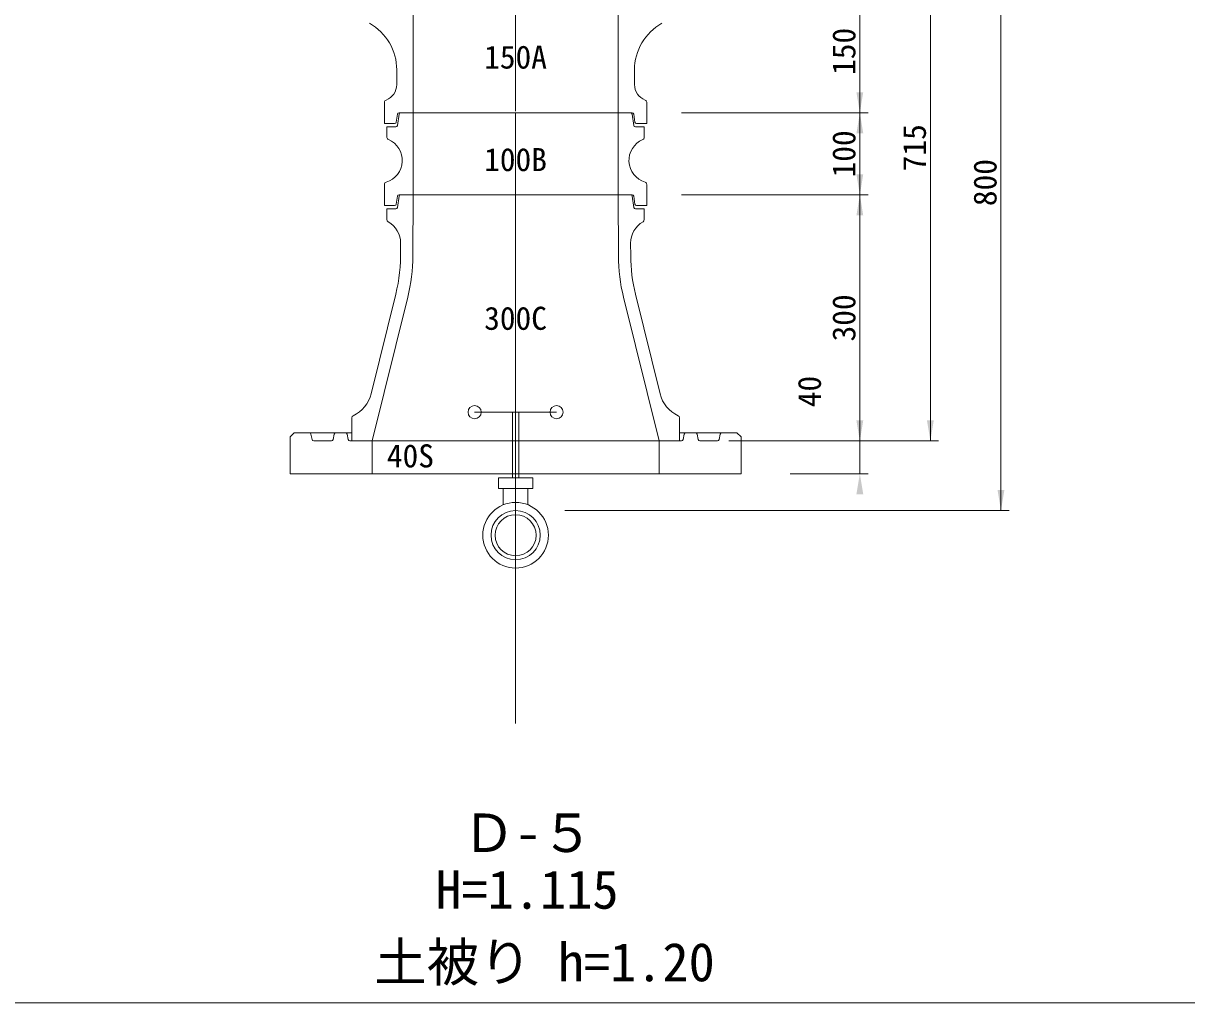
# Model space of a CAD drawing. Units: millimetres, scale not verified. Extents: x -6861 to 6861, y -3554 to 3095.
# Drawn here: x 4022 to 5442, y 1221 to 2415 of the extents above; entities that cross this region are included whole.
import ezdxf
from ezdxf.enums import TextEntityAlignment as Align

# ---------------------------------------------------------------- set-up
doc = ezdxf.new("R2010")
doc.units = ezdxf.units.MM
doc.header["$LTSCALE"] = 20
for name, color, linetype, lineweight in [('0-3_TEMP', 3, 'Continuous', 18), ('0-4_細線', 7, 'Continuous', 18), ('0-6_寸法', 1, 'Continuous', 18)]:
    doc.layers.add(name, color=color, linetype=linetype, lineweight=lineweight)
doc.layers.add('0-7_注釈', color=1, linetype='Continuous')
doc.styles.add('ＭＳ ゴシック', font='')
doc.styles.get('ＭＳ ゴシック').set_extended_font_data('MS Gothic')

msp = doc.modelspace()

# ---------------------------------------------------------------- linework, layer by layer
at = {"layer": '0-3_TEMP'}
for p, q in [((4622.8, 2470.78), (4622.8, 2307.78)), ((4622.8, 2305.78), (4622.8, 2192.78)), ((4622.8, 2220.78), (4622.8, 1920.78)), ((4622.8, 2151.31), (4622.8, 1568)), ((4622.8, 1561.28), (4622.8, 2024.28)), ((1260.93, 1220.78), (6860.93, 1220.78))]:
    msp.add_line(p, q, dxfattribs=at)
at = {"layer": '0-4_細線'}
for p, q in [((4497.8, 2455.78), (4497.8, 2305.78)), ((4747.8, 2455.78), (4747.8, 2305.78)), ((4477.8, 2358.11), (4477.8, 2340.14)), ((4767.8, 2358.11), (4767.8, 2340.14)), ((4462.8, 2318.58), (4462.8, 2305.78)), ((4782.8, 2318.58), (4782.8, 2305.78)), ((4462.8, 2305.78), (4462.8, 2292.78)), ((4478.55, 2304.05), (4477.21, 2294.5)), ((4478.55, 2290.49), (4480.55, 2304.07)), ((4480.54, 2305.78), (4622.8, 2305.78)), ((4497.8, 2305.78), (4497.8, 2205.78)), ((4765.06, 2305.78), (4622.8, 2305.78)), ((4747.8, 2305.78), (4747.8, 2205.78)), ((4765.04, 2304.05), (4766.94, 2290.5)), ((4767.04, 2304.05), (4768.38, 2294.5)), ((4782.8, 2305.78), (4782.8, 2292.78)), ((4462.8, 2292.78), (4475.23, 2292.78)), ((4465.8, 2275.86), (4465.8, 2288.78)), ((4476.57, 2288.78), (4465.8, 2288.78)), ((4779.8, 2288.78), (4768.92, 2288.78)), ((4770.36, 2292.78), (4782.8, 2292.78)), ((4779.8, 2288.78), (4779.8, 2275.86)), ((4462.8, 2205.78), (4462.8, 2218.44)), ((4782.8, 2218.44), (4782.8, 2192.78)), ((4462.8, 2192.78), (4462.8, 2205.78)), ((4478.55, 2204.05), (4477.21, 2194.5)), ((4478.55, 2190.49), (4480.55, 2204.07)), ((4480.54, 2205.78), (4622.8, 2205.78)), ((4497.43, 2131.44), (4497.8, 2205.78)), ((4765.06, 2205.78), (4622.8, 2205.78)), ((4748.17, 2131.44), (4747.8, 2205.78)), ((4765.05, 2204.07), (4767.05, 2190.49)), ((4767.04, 2204.05), (4768.38, 2194.5)), ((4462.8, 2192.78), (4475.23, 2192.78)), ((4465.8, 2188.78), (4476.57, 2188.78)), ((4465.8, 2188.78), (4465.8, 2175.58)), ((4779.8, 2188.78), (4769.02, 2188.78)), ((4770.36, 2192.78), (4782.8, 2192.78)), ((4779.8, 2188.78), (4779.8, 2175.58)), ((4482.5, 2146.73), (4482.43, 2131.52)), ((4763.18, 2131.48), (4763.1, 2146.74)), ((4476.57, 2084.47), (4446.56, 1963.22)), ((4447.8, 1905.78), (4491.13, 2080.86)), ((4797.8, 1905.78), (4754.46, 2080.86)), ((4799.03, 1963.22), (4768.97, 2084.66)), ((4422.8, 1933.81), (4422.8, 1905.78)), ((4572.8, 1940.78), (4672.8, 1940.78)), ((4618.8, 1940.78), (4618.8, 1860.78)), ((4626.8, 1940.78), (4626.8, 1860.78)), ((4822.8, 1933.81), (4822.8, 1905.78)), ((4373.12, 1914.17), (4374.48, 1907.38)), ((4376.44, 1905.78), (4398.16, 1905.78)), ((4400.12, 1907.38), (4401.48, 1914.17)), ((4415.16, 1915.78), (4422.8, 1915.78)), ((4417.12, 1914.17), (4418.48, 1907.38)), ((4622.8, 1905.78), (4420.44, 1905.78)), ((4447.8, 1865.78), (4447.8, 1905.78)), ((4622.8, 1905.78), (4825.16, 1905.78)), ((4797.8, 1865.78), (4797.8, 1905.78)), ((4822.8, 1915.78), (4830.44, 1915.78)), ((4828.48, 1914.17), (4827.12, 1907.38)), ((4830.44, 1915.78), (4892.8, 1915.78)), ((4830.44, 1915.78), (4842.16, 1915.78)), ((4845.48, 1907.38), (4844.12, 1914.17)), ((4869.16, 1905.78), (4847.44, 1905.78)), ((4872.48, 1914.17), (4871.12, 1907.38)), ((4897.8, 1910.78), (4892.8, 1915.78)), ((4897.8, 1910.78), (4897.8, 1865.78)), ((4347.8, 1865.78), (4897.8, 1865.78)), ((4601.8, 1860.78), (4643.8, 1860.78)), ((4601.8, 1847.55), (4601.8, 1860.78)), ((4643.8, 1847.55), (4643.8, 1860.78)), ((4601.8, 1847.55), (4643.8, 1847.55)), ((4607.8, 1827.86), (4607.8, 1847.55)), ((4637.8, 1827.86), (4637.8, 1847.55))]:
    msp.add_line(p, q, dxfattribs=at)
for points in [[(4352.8, 1915.78), (4347.8, 1910.78), (4347.8, 1865.78)], [(4352.8, 1915.78), (4415.16, 1915.78), (4403.44, 1915.78)]]:
    msp.add_lwpolyline(points, dxfattribs=at)
for centre, radius in [((4572.8, 1940.78), 8), ((4672.8, 1940.78), 8), ((4622.8, 1790.78), 40), ((4622.8, 1790.78), 30), ((4622.8, 1790.78), 25)]:
    msp.add_circle(centre, radius, dxfattribs=at)
for centre, radius, start, end in [((4412.8, 2358.11), 65, 0, 60.968), ((4832.8, 2358.11), 65, 119.032, 180), ((4457.8, 2340.14), 20, 290.354, 0), ((4787.8, 2340.14), 20, 180, 249.646), ((4465.8, 2318.58), 3, 110.354, 180), ((4779.8, 2318.58), 3, 0, 69.646), ((4480.54, 2303.78), 2, 90, 172.001), ((4482.52, 2303.78), 2, 90, 171.634), ((4763.06, 2303.78), 2, 8, 90), ((4765.06, 2303.78), 2, 7.999, 90), ((4475.23, 2294.78), 2, 270, 352.001), ((4476.57, 2290.78), 2, 270, 351.633), ((4768.92, 2290.78), 2, 187.999, 270), ((4770.36, 2294.78), 2, 187.999, 270), ((4457.11, 2247.68), 27.5, 286.539, 67.479), ((4468.8, 2275.86), 3, 180, 247.479), ((4788.48, 2247.68), 27.5, 112.521, 253.461), ((4776.8, 2275.86), 3, 292.521, 0), ((4465.8, 2218.44), 3, 106.539, 180), ((4779.8, 2218.44), 3, 0, 73.461), ((4480.54, 2203.78), 2, 90, 172.001), ((4482.52, 2203.78), 2, 90, 171.634), ((4763.07, 2203.78), 2, 8.366, 90), ((4765.06, 2203.78), 2, 7.999, 90), ((4475.23, 2194.78), 2, 270, 352.001), ((4476.57, 2190.78), 2, 270, 351.633), ((4769.02, 2190.78), 2, 188.367, 270), ((4770.36, 2194.78), 2, 187.999, 270), ((4468.8, 2175.58), 3, 180, 240.41), ((4452.5, 2146.88), 30, 359.713, 60.41), ((4793.1, 2146.89), 30, 119.608, 180.287), ((4776.8, 2175.58), 3, 299.608, 0), ((4282.43, 2132.52), 200, 346.099, 1.51), ((4282.43, 2132.52), 215, 346.099, 359.713), ((4963.17, 2132.52), 215, 180.287, 193.901), ((4963.17, 2132.48), 200, 180.287, 193.833), ((4407.73, 1972.83), 40, 294.84, 346.099), ((4837.86, 1972.83), 40, 193.901, 245.161), ((4425.8, 1933.81), 3, 114.838, 179.998), ((4819.8, 1933.81), 3, 0.002, 65.162), ((4371.16, 1913.78), 2, 11.309, 90), ((4376.44, 1907.78), 2, 191.309, 270), ((4398.16, 1907.78), 2, 270, 348.691), ((4403.44, 1913.78), 2, 90, 168.691), ((4415.16, 1913.78), 2, 11.309, 90), ((4420.44, 1907.78), 2, 191.309, 270), ((4825.16, 1907.78), 2, 270, 348.691), ((4830.44, 1913.78), 2, 90, 168.691), ((4842.16, 1913.78), 2, 11.309, 90), ((4847.44, 1907.78), 2, 191.309, 270), ((4869.16, 1907.78), 2, 270, 348.691), ((4874.44, 1913.78), 2, 90, 168.691)]:
    msp.add_arc(centre, radius, start, end, dxfattribs=at)
at = {"layer": '0-6_寸法'}
for p, q in [((5042.74, 1865.78), (5042.74, 2620.78)), ((5128.79, 1905.78), (5128.79, 2620.78)), ((5214.93, 1820.78), (5214.93, 2620.78)), ((4825.06, 2305.78), (5052.74, 2305.78)), ((4825.06, 2305.78), (5052.74, 2305.78)), ((4825.06, 2205.78), (5052.74, 2205.78)), ((4825.06, 2205.78), (5052.74, 2205.78)), ((4882.8, 1905.78), (5052.74, 1905.78)), ((4882.8, 1905.78), (5138.79, 1905.78)), ((4882.8, 1905.78), (5052.74, 1905.78)), ((4957.8, 1865.78), (5052.74, 1865.78)), ((4682.8, 1820.78), (5224.93, 1820.78))]:
    msp.add_line(p, q, dxfattribs=at)
for points in [[(5038.57, 2330.78), (5042.74, 2305.78), (5046.9, 2330.78)], [(5038.57, 2280.78), (5042.74, 2305.78), (5046.9, 2280.78)], [(5038.57, 2230.78), (5042.74, 2205.78), (5046.9, 2230.78)], [(5038.57, 2180.78), (5042.74, 2205.78), (5046.9, 2180.78)], [(5038.57, 1930.78), (5042.74, 1905.78), (5046.9, 1930.78)], [(5038.57, 1930.78), (5042.74, 1905.78), (5046.9, 1930.78)], [(5124.63, 1930.78), (5128.79, 1905.78), (5132.96, 1930.78)], [(5038.57, 1840.78), (5042.74, 1865.78), (5046.9, 1840.78)], [(5210.76, 1845.78), (5214.93, 1820.78), (5219.09, 1845.78)]]:
    msp.add_solid(points, dxfattribs=at)

# ---------------------------------------------------------------- texts
at = {"layer": '0-6_寸法', "style": 'ＭＳ ゴシック'}
for s, p in [('150', (5045.78, 2351.98)), ('715', (5131.83, 2234.48)), ('100', (5045.78, 2226.98)), ('800', (5217.97, 2191.98)), ('300', (5045.78, 2026.98)), ('40', (5003.71, 1946.82))]:
    msp.add_text(s, height=28.15, rotation=90, dxfattribs=at).set_placement(p, align=Align.BOTTOM_LEFT)
at = {"layer": '0-7_注釈', "style": 'ＭＳ ゴシック'}
for s, height, p in [('150A', 28.15, (4584.4, 2351.24)), ('100B', 28.15, (4584.4, 2226.24)), ('300C', 28.15, (4584.4, 2032.74)), ('40S', 28.15, (4465.72, 1864.99)), ('Ｄ-５', 46.92, (4558.13, 1390.41)), ('H=1.115', 46.92, (4524.96, 1321.31)), ('土被り h=1.20', 46.92, (4450.33, 1232.85))]:
    msp.add_text(s, height=height, dxfattribs=at).set_placement(p, align=Align.BOTTOM_LEFT)

doc.saveas('drawing.dxf')
